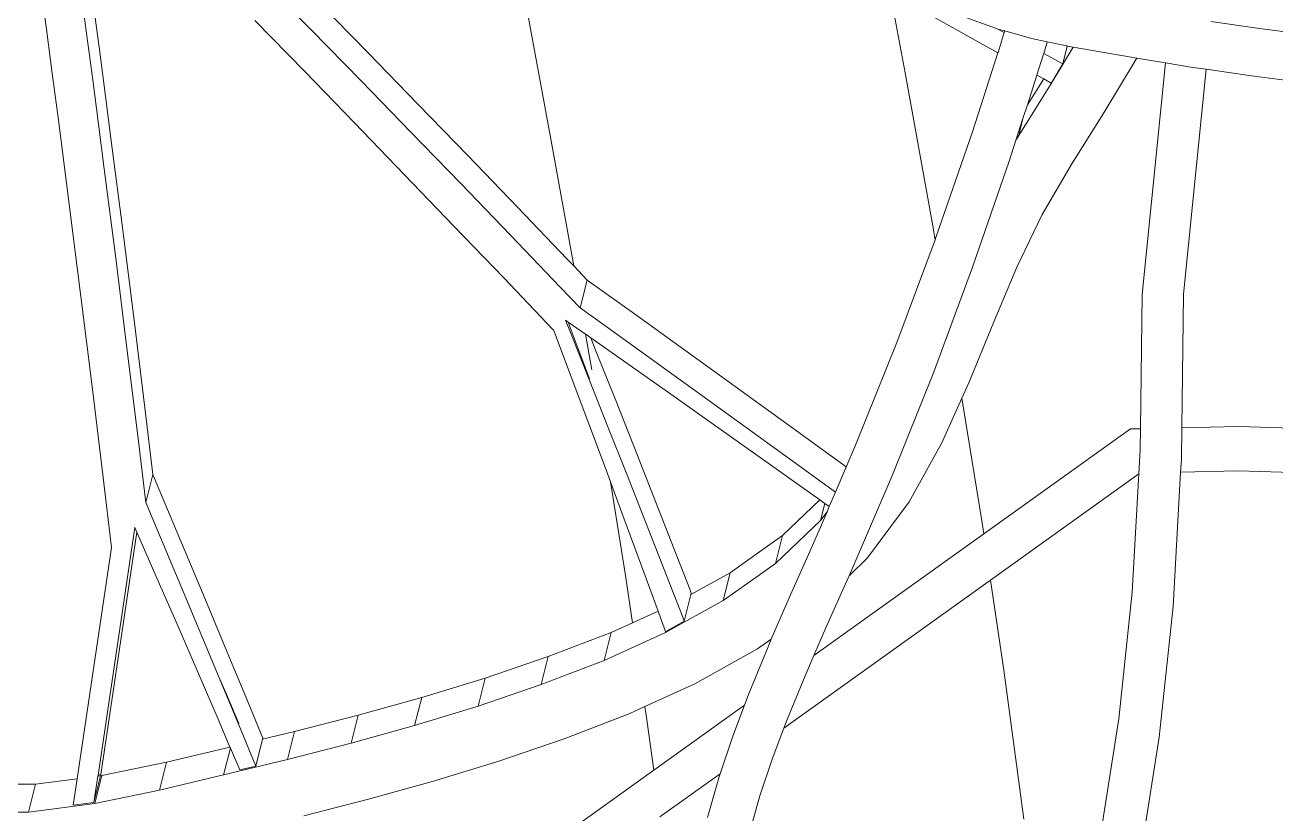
# Model space of a CAD drawing. Header units: millimetres. Extents: x 930469 to 1523124, y -120375 to 411163.
# Drawn here: x 1424059.6 to 1424380.1, y -43872.3 to -43670.3 of the extents above; entities that cross this region are included whole.
import ezdxf

# ---------------------------------------------------------------- set-up
doc = ezdxf.new("R2010")
doc.units = ezdxf.units.MM
doc.linetypes.add('HIDDEN', pattern=[0.75, 0.5, -0.25])
doc.layers.add('A-NET KHUAT', color=8, linetype='HIDDEN', lineweight=0)
doc.layers.add('xr', color=8, linetype='Continuous', lineweight=0)

# ---------------------------------------------------------------- blocks, each defined once
blk = doc.blocks.new('zzz')
at = {"layer": 'xr', "ltscale": 3}
for p, q in [((1229490.1, 22763.73), (1229490.08, 22728.45)), ((1229504.42, 22760.12), (1229504.4, 22724.84)), ((1229490.08, 22728.45), (1229494.41, 22694.45)), ((1229504.4, 22724.84), (1229490.08, 22728.45)), ((1229504.4, 22724.84), (1229507.11, 22703.58)), ((1229891.07, 22719.32), (1229868.48, 22716.31)), ((1229913.58, 22722.34), (1229891.07, 22719.32)), ((1229845.8, 22713.33), (1229823.03, 22710.36)), ((1229868.48, 22716.31), (1229845.8, 22713.33)), ((1229493.57, 22705.6), (1229494.93, 22694.96)), ((1229493.57, 22705.6), (1229507.11, 22703.58)), ((1229754.25, 22701.61), (1229800.19, 22707.43)), ((1229823.03, 22710.36), (1229800.19, 22707.43)), ((1229625.64, 22685.99), (1229507.11, 22703.58)), ((1229708.01, 22695.89), (1229754.25, 22701.61)), ((1229887.68, 22698.6), (1229865.08, 22695.59)), ((1229910.19, 22701.63), (1229887.68, 22698.6)), ((1229508.74, 22690.84), (1229494.41, 22694.45)), ((1229501.36, 22661.31), (1229494.41, 22694.45)), ((1229508.65, 22691.5), (1229494.93, 22694.96)), ((1229494.93, 22694.96), (1229508.47, 22692.93)), ((1229508.47, 22692.93), (1229508.65, 22691.5)), ((1229509.06, 22692.84), (1229508.47, 22692.93)), ((1229509.06, 22692.84), (1229509.25, 22691.35)), ((1229635.9, 22674.04), (1229509.06, 22692.84)), ((1229661.48, 22690.25), (1229708.01, 22695.89)), ((1229842.4, 22692.61), (1229819.64, 22689.65)), ((1229865.08, 22695.59), (1229842.4, 22692.61)), ((1229879.41, 22691.98), (1229856.73, 22689)), ((1229902, 22694.99), (1229879.41, 22691.98)), ((1229508.65, 22691.5), (1229508.74, 22690.84)), ((1229509.25, 22691.35), (1229508.65, 22691.5)), ((1229515.68, 22657.7), (1229508.74, 22690.84)), ((1229633.46, 22672.9), (1229509.25, 22691.35)), ((1229625.64, 22685.99), (1229661.48, 22690.25)), ((1229773.87, 22683.79), (1229819.64, 22689.65)), ((1229788.19, 22680.18), (1229833.96, 22686.04)), ((1229856.73, 22689), (1229833.96, 22686.04)), ((1229727.78, 22678.02), (1229773.87, 22683.79)), ((1229742.1, 22674.41), (1229788.19, 22680.18)), ((1229633.46, 22672.9), (1229611.13, 22663.15)), ((1229635.89, 22673.96), (1229633.46, 22672.9)), ((1229636.03, 22674.02), (1229635.89, 22673.96)), ((1229636.03, 22674.02), (1229635.9, 22674.04)), ((1229681.39, 22672.34), (1229727.78, 22678.02)), ((1229695.71, 22668.73), (1229742.1, 22674.41)), ((1229648.66, 22668.41), (1229633.96, 22662.2)), ((1229648.66, 22668.41), (1229681.39, 22672.34)), ((1229662.98, 22664.8), (1229648.66, 22668.41)), ((1229662.98, 22664.8), (1229695.71, 22668.73)), ((1229501.36, 22661.31), (1229509.11, 22628.5)), ((1229515.68, 22657.7), (1229501.36, 22661.31)), ((1229611.13, 22663.15), (1229586.3, 22652.36)), ((1229633.96, 22662.2), (1229609.27, 22651.81)), ((1229662.98, 22664.8), (1229648.29, 22658.59)), ((1229515.68, 22657.7), (1229523.36, 22625.23)), ((1229648.29, 22658.59), (1229623.6, 22648.2)), ((1229609.27, 22651.81), (1229559.73, 22631.09)), ((1229586.3, 22652.36), (1229561.41, 22641.59)), ((1229623.6, 22648.2), (1229598.84, 22637.84)), ((1229561.41, 22641.59), (1229536.45, 22630.85)), ((1229598.84, 22637.84), (1229574.01, 22627.49)), ((1229522.88, 22625.03), (1229509.11, 22628.5)), ((1229517.05, 22595.78), (1229509.11, 22628.5)), ((1229536.45, 22630.85), (1229523.36, 22625.23)), ((1229559.69, 22631.1), (1229534.8, 22620.78)), ((1229559.69, 22631.1), (1229550.78, 22627.24)), ((1229559.73, 22631.09), (1229559.69, 22631.1)), ((1229522.88, 22625.03), (1229511.69, 22620.23)), ((1229523.36, 22625.23), (1229522.88, 22625.03)), ((1229550.78, 22627.24), (1229535.38, 22620.63)), ((1229574.01, 22627.49), (1229549.13, 22617.17)), ((1229511.69, 22620.23), (1229513.67, 22612.05)), ((1229534.8, 22620.78), (1229513.67, 22612.05)), ((1229549.13, 22617.17), (1229528, 22608.44)), ((1229527.39, 22608.59), (1229513.67, 22612.05)), ((1229527.39, 22608.59), (1229531.37, 22592.17)), ((1229528, 22608.44), (1229527.39, 22608.59)), ((1229895.58, 22612.5), (1229869.39, 22586.95)), ((1229916.95, 22609.14), (1229890.85, 22583.57)), ((1229531.37, 22592.17), (1229517.05, 22595.78)), ((1229525.41, 22563.15), (1229517.05, 22595.78)), ((1229539.73, 22559.54), (1229531.37, 22592.17)), ((1229488.16, 22587.31), (1229496.68, 22554.17)), ((1229869.39, 22586.95), (1229843.1, 22561.43)), ((1229890.85, 22583.57), (1229864.65, 22558.02)), ((1229905.17, 22579.96), (1229878.97, 22554.41)), ((1229539.73, 22559.54), (1229525.41, 22563.15)), ((1229525.41, 22563.15), (1229534.41, 22530.6)), ((1229539.73, 22559.54), (1229548.74, 22526.99)), ((1229843.1, 22561.43), (1229816.73, 22535.93)), ((1229864.65, 22558.02), (1229838.36, 22532.5)), ((1229505.93, 22520.9), (1229496.68, 22554.17)), ((1229878.97, 22554.41), (1229852.69, 22528.89)), ((1229816.73, 22535.93), (1229790.28, 22510.45)), ((1229838.36, 22532.5), (1229811.99, 22507)), ((1229548.74, 22526.99), (1229534.41, 22530.6)), ((1229544.32, 22498.14), (1229534.41, 22530.6)), ((1229558.64, 22494.53), (1229548.74, 22526.99)), ((1229852.69, 22528.89), (1229826.32, 22503.39)), ((1229516.16, 22487.54), (1229505.93, 22520.9)), ((1229790.28, 22510.45), (1229763.74, 22484.99)), ((1229811.99, 22507), (1229785.54, 22481.52)), ((1229826.32, 22503.39), (1229799.86, 22477.91)), ((1229558.64, 22494.53), (1229544.32, 22498.14)), ((1229544.32, 22498.14), (1229555.37, 22465.76)), ((1229558.64, 22494.53), (1229569.69, 22462.15)), ((1229516.16, 22487.54), (1229527.62, 22454.07)), ((1229511.54, 22408.12), (1229456.01, 22485.74)), ((1229763.74, 22484.99), (1229737.13, 22459.56)), ((1229785.54, 22481.52), (1229759, 22456.06)), ((1229799.86, 22477.91), (1229773.33, 22452.45)), ((1229835.8, 22460.98), (1229911.52, 22475.03)), ((1229569.69, 22462.15), (1229555.37, 22465.76)), ((1229567.8, 22433.53), (1229555.37, 22465.76)), ((1229582.12, 22429.92), (1229569.69, 22462.15)), ((1229835.8, 22460.98), (1229769.82, 22449.1)), ((1229737.05, 22459.48), (1229713.1, 22450.44)), ((1229737.13, 22459.56), (1229737.05, 22459.48)), ((1229759, 22456.06), (1229748.3, 22445.83)), ((1229540.65, 22420.42), (1229527.62, 22454.07)), ((1229713.1, 22450.44), (1229689.01, 22441.4)), ((1229735.69, 22450.81), (1229711.58, 22441.17)), ((1229741.11, 22452), (1229727.42, 22446.83)), ((1229741.11, 22452), (1229734.8, 22443.01)), ((1229742.08, 22453.38), (1229735.69, 22450.81)), ((1229742.08, 22453.38), (1229741.11, 22452)), ((1229769.82, 22449.1), (1229762.62, 22442.22)), ((1229773.33, 22452.45), (1229769.82, 22449.1)), ((1229727.42, 22446.83), (1229712.02, 22441.05)), ((1229734.8, 22443.01), (1229716.66, 22439.89)), ((1229748.3, 22445.83), (1229730.9, 22421.57)), ((1229734.3, 22442.29), (1229732.95, 22440.37)), ((1229734.8, 22443.01), (1229734.3, 22442.29)), ((1229762.62, 22442.22), (1229745.22, 22417.96)), ((1229762.62, 22442.22), (1229748.3, 22445.83)), ((1229689.01, 22441.4), (1229664.84, 22432.38)), ((1229711.58, 22441.17), (1229687.39, 22431.55)), ((1229725.9, 22437.56), (1229701.72, 22427.94)), ((1229732.95, 22440.37), (1229704.93, 22400.59)), ((1229732.95, 22440.37), (1229725.9, 22437.56)), ((1229582.12, 22429.92), (1229567.8, 22433.53)), ((1229581.99, 22402.12), (1229567.8, 22433.53)), ((1229582.12, 22429.92), (1229587.09, 22418.95)), ((1229659.18, 22430.28), (1229611.24, 22422.54)), ((1229659.18, 22430.28), (1229640.59, 22423.38)), ((1229664.84, 22432.38), (1229659.18, 22430.28)), ((1229687.39, 22431.55), (1229663.13, 22421.94)), ((1229611.24, 22422.54), (1229587.09, 22418.95)), ((1229640.59, 22423.38), (1229616.28, 22414.4)), ((1229701.72, 22427.94), (1229677.45, 22418.33)), ((1229540.65, 22420.42), (1229544.21, 22412.58)), ((1229587.09, 22418.95), (1229593, 22405.85)), ((1229663.13, 22421.94), (1229638.79, 22412.37)), ((1229677.45, 22418.33), (1229653.11, 22408.76)), ((1229730.9, 22421.57), (1229701.72, 22381)), ((1229745.22, 22417.96), (1229716.05, 22377.39)), ((1229511.54, 22408.12), (1229537.37, 22411.56)), ((1229544.21, 22412.58), (1229537.37, 22411.56)), ((1229555.77, 22387.06), (1229544.21, 22412.58)), ((1229616.28, 22414.4), (1229593, 22405.85)), ((1229638.79, 22412.37), (1229614.38, 22402.81)), ((1229509.75, 22374.05), (1229487.65, 22404.94)), ((1229544.82, 22361.62), (1229511.54, 22408.12)), ((1229591.89, 22405.44), (1229582.57, 22402.03)), ((1229593, 22405.85), (1229591.89, 22405.44)), ((1229653.11, 22408.76), (1229628.7, 22399.2)), ((1229582.61, 22401.96), (1229581.99, 22402.12)), ((1229598.38, 22372.5), (1229581.99, 22402.12)), ((1229582.57, 22402.03), (1229582.61, 22401.96)), ((1229582.61, 22401.96), (1229587.86, 22392.48)), ((1229614.38, 22402.81), (1229589.9, 22393.27)), ((1229628.7, 22399.2), (1229604.22, 22389.66)), ((1229704.93, 22400.59), (1229675.49, 22358.9)), ((1229589.9, 22393.27), (1229587.86, 22392.48)), ((1229601.57, 22389.03), (1229587.86, 22392.48)), ((1229573.64, 22354.87), (1229555.77, 22387.06)), ((1229602.19, 22388.87), (1229601.57, 22389.03)), ((1229612.7, 22368.89), (1229601.57, 22389.03)), ((1229604.22, 22389.66), (1229602.19, 22388.87)), ((1229507.66, 22374.75), (1229487.31, 22380.47)), ((1229701.72, 22381), (1229672.47, 22340.45)), ((1229509.75, 22374.05), (1229507.66, 22374.75)), ((1229528.9, 22367.64), (1229509.75, 22374.05)), ((1229612.7, 22368.89), (1229598.38, 22372.5)), ((1229598.38, 22372.5), (1229607.34, 22359.86)), ((1229716.05, 22377.39), (1229686.79, 22336.84)), ((1229544.82, 22361.62), (1229528.9, 22367.64)), ((1229612.7, 22368.89), (1229621.67, 22356.25)), ((1229498.41, 22353.69), (1229481.3, 22358.5)), ((1229551.19, 22359.21), (1229544.82, 22361.62)), ((1229574.74, 22349.54), (1229551.19, 22359.21)), ((1229607.34, 22359.86), (1229617.39, 22345.66)), ((1229675.49, 22358.9), (1229650.01, 22322.94)), ((1229517.12, 22347.43), (1229498.41, 22353.69)), ((1229573.64, 22354.87), (1229578.63, 22347.86)), ((1229621.67, 22356.25), (1229631.72, 22342.05)), ((1229533.13, 22341.38), (1229517.12, 22347.43)), ((1229578.63, 22347.86), (1229574.74, 22349.54)), ((1229599.81, 22338.69), (1229578.63, 22347.86)), ((1229631.72, 22342.05), (1229617.39, 22345.66)), ((1229639.47, 22322.6), (1229617.39, 22345.66)), ((1229537.56, 22339.7), (1229533.13, 22341.38)), ((1229608.91, 22235.48), (1229533.13, 22341.38)), ((1229559.82, 22330.56), (1229537.56, 22339.7)), ((1229650.01, 22322.94), (1229631.72, 22342.05)), ((1229672.47, 22340.45), (1229654.01, 22314.95)), ((1229626.55, 22326.78), (1229599.81, 22338.69)), ((1229686.79, 22336.84), (1229667.01, 22309.52)), ((1229570.28, 22326.03), (1229559.82, 22330.56)), ((1229643.91, 22319.3), (1229626.55, 22326.78)), ((1229584.04, 22320.08), (1229570.28, 22326.03)), ((1229632.56, 22238.99), (1229570.28, 22326.03)), ((1229610.45, 22308.32), (1229584.04, 22320.08)), ((1229648.21, 22320.39), (1229639.47, 22322.6)), ((1229639.47, 22322.6), (1229643.91, 22319.3)), ((1229648.21, 22320.39), (1229646.61, 22318.14)), ((1229650.01, 22322.94), (1229648.21, 22320.39)), ((1229646.61, 22318.14), (1229643.91, 22319.3)), ((1229654.01, 22314.95), (1229646.61, 22318.14)), ((1229666.08, 22309.75), (1229654.01, 22314.95)), ((1229611.13, 22308.02), (1229610.45, 22308.32)), ((1229662.04, 22286.09), (1229611.13, 22308.02)), ((1229611.13, 22308.02), (1229620.23, 22298.53)), ((1229666.32, 22309.69), (1229666.08, 22309.75)), ((1229666.32, 22309.69), (1229666.45, 22309.59)), ((1229667.01, 22309.52), (1229666.32, 22309.69)), ((1229677.97, 22304.63), (1229666.45, 22309.59)), ((1229730.68, 22283.49), (1229677.97, 22304.63)), ((1229648.94, 22277.24), (1229620.23, 22298.53)), ((1229715.1, 22264.82), (1229662.04, 22286.09)), ((1229783.25, 22263.95), (1229730.68, 22283.49)), ((1229909.91, 22286.9), (1229868.76, 22279.27)), ((1229679.28, 22260.42), (1229648.94, 22277.24)), ((1229868.76, 22279.27), (1229792.23, 22265.49)), ((1229906.81, 22281.37), (1229878.93, 22231.77)), ((1229769.12, 22244.73), (1229715.1, 22264.82)), ((1229792.23, 22265.49), (1229783.25, 22263.95)), ((1229784.39, 22263.52), (1229783.25, 22263.95)), ((1229838.6, 22244.83), (1229784.39, 22263.52)), ((1229679.28, 22260.42), (1229702.12, 22250.14)), ((1229702.12, 22250.14), (1229639.25, 22239.99)), ((1229710.03, 22246.57), (1229702.12, 22250.14)), ((1229710.03, 22246.57), (1229740.29, 22234.23)), ((1229823.54, 22225.97), (1229769.12, 22244.73)), ((1229878.93, 22231.77), (1229838.6, 22244.83)), ((1229897.02, 22248.19), (1229891.45, 22232.48)), ((1229639.25, 22239.99), (1229632.56, 22238.99)), ((1229686.35, 22163.83), (1229632.56, 22238.99)), ((1229562.81, 22228.62), (1229608.91, 22235.48)), ((1229663.26, 22159.51), (1229608.91, 22235.48)), ((1229769.19, 22222.12), (1229740.29, 22234.23)), ((1229879.18, 22231.69), (1229878.93, 22231.77)), ((1229889.34, 22228.5), (1229879.18, 22231.69)), ((1229891.45, 22232.48), (1229889.34, 22228.5)), ((1229891.19, 22231.74), (1229890.21, 22228.23)), ((1229891.45, 22232.48), (1229891.19, 22231.74)), ((1229562.81, 22228.62), (1229486.41, 22218.44)), ((1229834.32, 22222.48), (1229823.54, 22225.97)), ((1229890.21, 22228.23), (1229886.39, 22214.46)), ((1229890.21, 22228.23), (1229889.34, 22228.5)), ((1229769.19, 22222.12), (1229796.21, 22209)), ((1229834.32, 22222.48), (1229836.7, 22221.09)), ((1229845.32, 22218.91), (1229834.32, 22222.48)), ((1229845.32, 22218.91), (1229836.7, 22221.09)), ((1229862.99, 22204.54), (1229836.7, 22221.09)), ((1229852.36, 22216.63), (1229845.32, 22218.91)), ((1229852.36, 22216.63), (1229865.68, 22208.26)), ((1229864.24, 22212.78), (1229852.36, 22216.63)), ((1229867.63, 22211.72), (1229864.24, 22212.78)), ((1229867.63, 22211.72), (1229865.68, 22208.26)), ((1229877.73, 22208.55), (1229867.63, 22211.72)), ((1229886.39, 22214.46), (1229884.67, 22206.45)), ((1229796.21, 22209), (1229822.08, 22193.93)), ((1229863.71, 22204.36), (1229862.99, 22204.54)), ((1229881.92, 22193.1), (1229862.99, 22204.54)), ((1229865.68, 22208.26), (1229863.54, 22204.46)), ((1229878.61, 22208.29), (1229873.42, 22198.5)), ((1229878.61, 22208.29), (1229877.73, 22208.55)), ((1229884.67, 22206.45), (1229878.61, 22208.29)), ((1229884.67, 22206.45), (1229882.51, 22196.4)), ((1229863.54, 22204.46), (1229863.71, 22204.36)), ((1229873.42, 22198.5), (1229863.71, 22204.36)), ((1229882.47, 22196.21), (1229873.42, 22198.5)), ((1229822.08, 22193.93), (1229848.29, 22177.46)), ((1229881.92, 22193.1), (1229876.69, 22163.45)), ((1229882.47, 22196.21), (1229881.92, 22193.1)), ((1229882.51, 22196.4), (1229882.47, 22196.21)), ((1229537.84, 22169.8), (1229481.43, 22178.7)), ((1229875.8, 22160.84), (1229848.29, 22177.46)), ((1229602.67, 22162.95), (1229537.84, 22169.8)), ((1229663.26, 22159.51), (1229602.67, 22162.95)), ((1229686.35, 22163.83), (1229686.46, 22158.66)), ((1229876.23, 22160.62), (1229873.83, 22145.83)), ((1229875.8, 22160.84), (1229876.23, 22160.62)), ((1229876.69, 22163.45), (1229876.23, 22160.62)), ((1229470.15, 22158.28), (1229528.51, 22149.08)), ((1229675.81, 22158.8), (1229663.26, 22159.51)), ((1229686.46, 22158.66), (1229675.81, 22158.8)), ((1229755.23, 22157.76), (1229686.46, 22158.66)), ((1229873.83, 22145.83), (1229755.23, 22157.76)), ((1229528.51, 22149.08), (1229595.47, 22142.01)), ((1229595.47, 22142.01), (1229664.27, 22138.1)), ((1229873.83, 22145.83), (1229871.55, 22131.83)), ((1229664.27, 22138.1), (1229664.93, 22108.64)), ((1229664.27, 22138.1), (1229670.77, 22137.73)), ((1229670.77, 22137.73), (1229686.93, 22137.52)), ((1229686.93, 22137.52), (1229687.59, 22108.43)), ((1229686.93, 22137.52), (1229755.42, 22136.62)), ((1229870.55, 22125.04), (1229755.42, 22136.62)), ((1229871.55, 22131.83), (1229870.55, 22125.04)), ((1229870.55, 22125.04), (1229867.13, 22101.75)), ((1229895.03, 22122.58), (1229891.38, 22097.74)), ((1229664.93, 22108.64), (1229663.6, 22064.52)), ((1229687.59, 22108.43), (1229686.25, 22064.3)), ((1229867.13, 22101.75), (1229863.51, 22073.46)), ((1229891.38, 22097.74), (1229887.75, 22069.33))]:
    blk.add_line(p, q, dxfattribs=at)

msp = doc.modelspace()

# ---------------------------------------------------------------- block references
at = {"layer": 'A-NET KHUAT', "xscale": 0.5, "yscale": 0.5, "zscale": 0.5, "rotation": 90}
msp.add_blockref('zzz', (1435424.69, -658616.87), dxfattribs=at)

doc.saveas('drawing.dxf')
